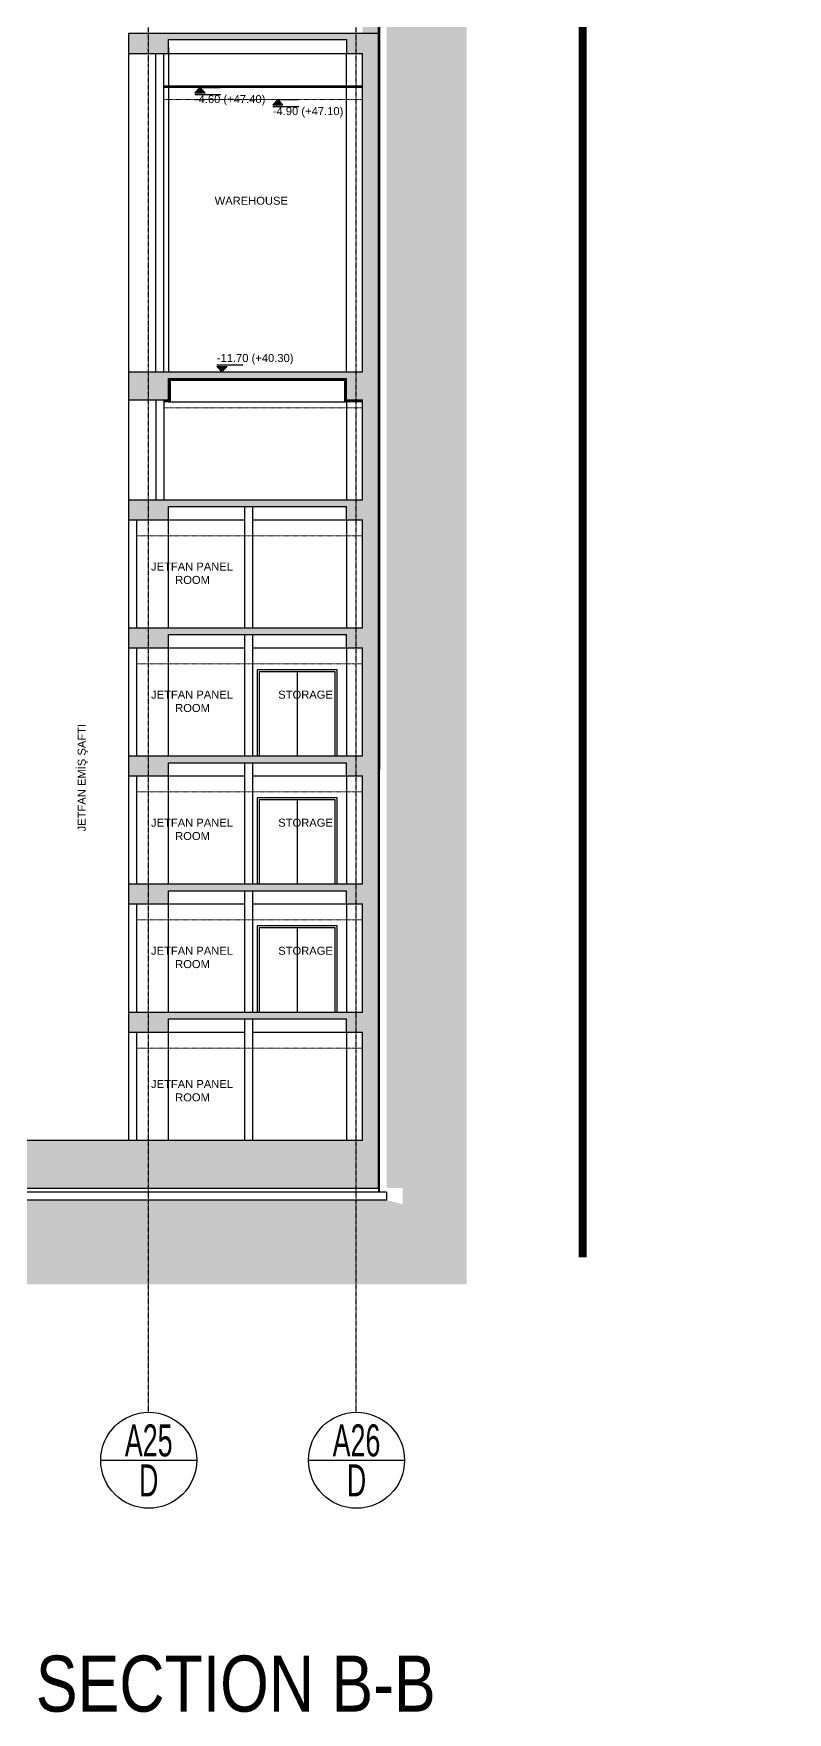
# Model space of a CAD drawing. Header units: centimetres. Extents: x -678439 to 71514, y -426864 to 8594.
# Drawn here: x 49942 to 51827, y 690 to 4885 of the extents above; entities that cross this region are included whole.
import ezdxf
from ezdxf.enums import TextEntityAlignment as Align

# ---------------------------------------------------------------- set-up
doc = ezdxf.new("R2010")
doc.units = ezdxf.units.CM
doc.header["$LTSCALE"] = 0.01
doc.header["$MEASUREMENT"] = 0
for name, pattern in [('$0$CENTER', [50.8, 31.75, -6.35, 6.35, -6.35]), ('HIDDEN', [9.525, 6.35, -3.175]), ('HIDDEN2', [0.1875, 0.125, -0.0625]), ('K5LT_AXLED', [19.5, 15, -1.5, 1.5, -1.5])]:
    doc.linetypes.add(name, pattern=pattern)
doc.layers.get('0').update_dxf_attribs({"lineweight": 0})
for name, color, linetype in [('$0$V-0_Axis', 8, '$0$CENTER'), ('AI-011', 7, 'Continuous'), ('AR-02', 152, 'Continuous'), ('AR-Water Isolation', 1, 'HIDDEN2'), ('AR-WB', 152, 'Continuous'), ('METAL', 122, 'Continuous'), ('V-0_Elevation_015', 103, 'Continuous'), ('V-0_Hatch_Concrete', 252, 'Continuous'), ('V-0_Notation_Level_500', 2, 'Continuous'), ('V-0_Text_Axis_10', 132, 'Continuous'), ('V-0_Text_Tr', 7, 'Continuous'), ('V-2_Column', 160, 'Continuous'), ('V-2_Wall', 4, 'Continuous'), ('V-3_Ceiling_Suspended', 202, 'Continuous'), ('V-7_Border', 83, 'Continuous'), ('V_DUVAR', 3, 'Continuous')]:
    doc.layers.add(name, color=color, linetype=linetype)
for name, color, linetype, lineweight in [('AG-Grobeton', 255, 'Continuous', 25), ('AG-Insulation_Heat_Rockwool', 95, 'BATTING', 13), ('AR-HIDDEN', 9, 'HIDDEN', 18)]:
    doc.layers.add(name, color=color, linetype=linetype, lineweight=lineweight)
doc.styles.add('Arial', font='arial.ttf')
doc.styles.add('VIVA_100', font='arial.ttf', dxfattribs={"height": 20})
doc.styles.add('VIVA_200', font='arial.ttf', dxfattribs={"height": 50})
doc.linetypes.add('BATTING', pattern='A,0.0001,-0.1,[134,ltypeshp.shx,S=0.1,R=0,X=-0.1,Y=0],-0.2,[134,ltypeshp.shx,S=0.1,R=180,X=0.1,Y=0],-0.1', length=0.4001)

# ---------------------------------------------------------------- blocks, each defined once
blk = doc.blocks.new('V_AKS ETIKET')
at = {"layer": 'V-0_Text_Axis_10', "ltscale": 50}
blk.add_line((-60, 60), (60, 60), dxfattribs=at)
blk.add_circle((0, 60), 60, dxfattribs=at)
at = {"layer": 'V-0_Text_Axis_10', "style": 'VIVA_200', "width": 0.6}
for tag, p in [('AKS', (0, 52.8)), ('BLOK', (0, 2.9))]:
    blk.add_attdef(tag, text='', height=40, dxfattribs=at).set_placement(p, align=Align.BOTTOM_CENTER)
blk = doc.blocks.new('*U262')
blk.add_hatch(color=256).paths.add_polyline_path([(12.8, -12.8), (-12.8, -12.8), (0, 0)])
for p, q in [((-12.8, -17.4), (52.2, -17.4)), ((0, 0), (50.4, 0))]:
    blk.add_line(p, q)
blk.add_lwpolyline([(0, 0), (-12.8, -12.8), (12.8, -12.8)], close=True)
at = {"style": 'VIVA_100'}
blk.add_attdef('%%P0.00', (-12.8, -44), '', height=20, dxfattribs=at)
blk = doc.blocks.new('*U83')
blk.add_hatch(color=256).paths.add_polyline_path([(12.8, 12.8), (-12.8, 12.8), (0, 0)])
for p, q in [((-12.8, 17.4), (52.2, 17.4)), ((0, 0), (50.4, 0))]:
    blk.add_line(p, q)
blk.add_lwpolyline([(0, 0), (-12.8, 12.8), (12.8, 12.8)], close=True)
at = {"style": 'VIVA_100'}
blk.add_attdef('%%P0.00', (-12.8, 24.3), '', height=20, dxfattribs=at)
blk = doc.blocks.new('kot-b-b')
at = {"layer": 'V-0_Notation_Level_500', "transparency": 33554687}
ref = blk.add_blockref('*U262', (21474.2, 4740), dxfattribs=at)
ref.add_attrib('%%P0.00', '-4.60 (+47.40)', (21461.4, 4701.3), dxfattribs={"layer": '0', "height": 20, "style": 'VIVA_100'})
ref = blk.add_blockref('*U262', (21668.9, 4710), dxfattribs=at)
ref.add_attrib('%%P0.00', '-4.90 (+47.10)', (21656.2, 4671.3), dxfattribs={"layer": '0', "height": 20, "style": 'VIVA_100'})
blk.add_blockref('*U83', (21529, 4030), dxfattribs=at).add_auto_attribs({'%%P0.00': '-11.70 (+40.30)'})

msp = doc.modelspace()

# ---------------------------------------------------------------- hatches: boundary and pattern name
at = {"ltscale": 0.3}
h = msp.add_hatch(dxfattribs=at)
h.set_pattern_fill('EARTH', color=16, scale=10)
h.set_pattern_definition([(3e-14, (-9498.566, -12628.464), (63.5, 63.5), [63.5, -63.5]), (3e-14, (-9498.566, -12604.65), (63.5, 63.5), [63.5, -63.5]), (3e-14, (-9498.566, -12580.84), (63.5, 63.5), [63.5, -63.5]), (90, (-9490.63, -12572.9), (-63.5, 63.5), [63.5, -63.5]), (90, (-9466.816, -12572.9), (-63.5, 63.5), [63.5, -63.5]), (90, (-9443, -12572.9), (-63.5, 63.5), [63.5, -63.5])])
h.paths.add_polyline_path([(51534.7, 5247), (50824.7, 5254.1), (50824.7, 2000), (50864.7, 2000), (50864.7, 1960), (50824.7, 1970), (41219.3, 1970), (41219.3, 1760), (51024.7, 1760), (51024.7, 5145), (51826.8, 5145), (51826.8, 5247)])
at = {"layer": 'V-0_Hatch_Concrete', "transparency": 33554534}
h = msp.add_hatch(color=256, dxfattribs=at)
h.dxf.hatch_style = 1
h.paths.add_polyline_path([(50804.7, 5313), (50269.7, 5313), (50269.7, 5360), (50209.7, 5360), (50209.7, 5263), (50269.7, 5263), (50269.7, 5295), (50492.2, 5295), (50492.2, 5263), (50542.2, 5263), (50542.2, 5295), (50724.7, 5295), (50724.7, 5263), (50764.7, 5263), (50764.7, 4885), (50804.7, 4885)])
h = msp.add_hatch(color=256, dxfattribs=at)
h.dxf.hatch_style = 1
h.paths.add_polyline_path([(50804.7, 4885), (50724.7, 4885), (50179.7, 4885), (50179.7, 4835), (50279.7, 4835), (50279.7, 4870), (50724.7, 4870), (50724.7, 4835), (50764.7, 4835), (50764.7, 4040), (50179.7, 4040), (50179.7, 3970), (50279.7, 3970), (50279.7, 4023), (50724.7, 4023), (50724.7, 3970), (50764.7, 3970), (50764.7, 3720), (50179.7, 3720), (50179.7, 3670), (50279.7, 3670), (50279.7, 3703), (50724.7, 3703), (50724.7, 3670), (50764.7, 3670), (50764.7, 3400), (50179.7, 3400), (50179.7, 3350), (50279.7, 3350), (50279.7, 3383), (50724.7, 3383), (50724.7, 3350), (50764.7, 3350), (50764.7, 3080), (50179.7, 3080), (50179.7, 3030), (50279.7, 3030), (50279.7, 3063), (50724.7, 3063), (50724.7, 3030), (50764.7, 3030), (50764.7, 2760), (50179.7, 2760), (50179.7, 2710), (50279.7, 2710), (50279.7, 2743), (50724.7, 2743), (50724.7, 2710), (50764.7, 2710), (50764.7, 2440), (50179.7, 2440), (50179.7, 2390), (50279.7, 2390), (50279.7, 2423), (50724.7, 2423), (50724.7, 2390), (50764.7, 2390), (50764.7, 2120), (41219.3, 2120), (41219.3, 2000), (50804.7, 2000)])

# ---------------------------------------------------------------- linework, layer by layer
at = {"layer": '$0$V-0_Axis'}
for p, q in [((50229.7, 1440), (50229.7, 8296.2)), ((50748.7, 1440), (50748.7, 8296.2))]:
    msp.add_line(p, q, dxfattribs=at)
at = {"layer": 'AG-Grobeton', "ltscale": 0.3}
msp.add_lwpolyline([(50804.7, 2000), (50804.7, 1990)], dxfattribs=at)
at = {"layer": 'AG-Insulation_Heat_Rockwool', "ltscale": 0.6}
msp.add_line((50807.2, 1989.7), (50807.2, 5322.8), dxfattribs=at)
msp.add_lwpolyline([(50764.7, 3967.5), (50722.2, 3967.5), (50722.2, 4020.5), (50282.2, 4020.5), (50282.2, 3967.5), (50267.7, 3967.5)], dxfattribs=at)
at = {"layer": 'AG-Insulation_Heat_Rockwool', "linetype": 'Continuous', "ltscale": 1.2}
msp.add_lwpolyline([(50764.7, 3965), (50719.7, 3965), (50719.7, 4018), (50284.7, 4018), (50284.7, 3965), (50267.7, 3965)], dxfattribs=at)
at = {"layer": 'AR-02'}
msp.add_line((50764.7, 4753.2), (50267.7, 4753.2), dxfattribs=at)
at = {"layer": 'AR-HIDDEN', "color": 1, "linetype": 'K5LT_AXLED', "transparency": 33554687}
for points in [[(50267.7, 4720), (50764.7, 4720)], [(50267.7, 3950), (50764.7, 3950)], [(50199.7, 3630), (50764.7, 3630)], [(50199.7, 3310), (50764.7, 3310)], [(50199.7, 2990), (50764.7, 2990)], [(50199.7, 2670), (50764.7, 2670)], [(50199.7, 2350), (50764.7, 2350)]]:
    msp.add_lwpolyline(points, dxfattribs=at)
at = {"layer": 'AR-Water Isolation', "ltscale": 6, "const_width": 0.3}
for points in [[(50269.8, 5385), (50269.8, 5330.7), (50274.7, 5325.8), (50802.7, 5320.5), (50804.8, 5318.4), (50804.8, 1990)], [(50804.8, 1990.2), (41219.3, 1990.2)]]:
    msp.add_lwpolyline(points, dxfattribs=at)
at = {"layer": 'AR-Water Isolation', "linetype": 'Continuous', "ltscale": 2.5}
for points in [[(50269.7, 5385), (50269.7, 5330.7), (50274.7, 5325.6), (50802.7, 5320.3), (50804.7, 5318.3), (50804.7, 1990)], [(50270, 5385), (50270, 5330.8), (50274.8, 5325.9), (50802.8, 5320.6), (50805, 5318.4), (50805, 1990)], [(50804.8, 1990.3), (41219.3, 1990.3)], [(50804.8, 1990), (41219.3, 1990)]]:
    msp.add_lwpolyline(points, dxfattribs=at)
at = {"layer": 'AR-WB', "const_width": 0.1}
msp.add_lwpolyline([(50809.6, 5325.3), (50809.7, 1990), (50810.9, 1990), (50810.8, 5325.2)], dxfattribs=at)
at = {"layer": 'METAL'}
for points in [[(50267.7, 4753.2), (50267.7, 4751.2), (50271.7, 4751.2), (50271.7, 4753.2)], [(50267.7, 4753.2), (50267.7, 4751.2), (50271.7, 4751.2), (50271.7, 4753.2)], [(50268, 4752.9), (50268, 4751.5), (50271.4, 4751.5), (50271.4, 4752.9)], [(50268, 4752.9), (50268, 4751.5), (50271.4, 4751.5), (50271.4, 4752.9)], [(50280.7, 4753.2), (50280.7, 4751.2), (50284.7, 4751.2), (50284.7, 4753.2)], [(50280.7, 4753.2), (50280.7, 4751.2), (50284.7, 4751.2), (50284.7, 4753.2)], [(50281, 4752.9), (50281, 4751.5), (50284.4, 4751.5), (50284.4, 4752.9)], [(50281, 4752.9), (50281, 4751.5), (50284.4, 4751.5), (50284.4, 4752.9)], [(50340.7, 4753.2), (50340.7, 4751.2), (50344.7, 4751.2), (50344.7, 4753.2)], [(50340.7, 4753.2), (50340.7, 4751.2), (50344.7, 4751.2), (50344.7, 4753.2)], [(50341, 4752.9), (50341, 4751.5), (50344.4, 4751.5), (50344.4, 4752.9)], [(50341, 4752.9), (50341, 4751.5), (50344.4, 4751.5), (50344.4, 4752.9)], [(50400.7, 4753.2), (50400.7, 4751.2), (50404.7, 4751.2), (50404.7, 4753.2)], [(50400.7, 4753.2), (50400.7, 4751.2), (50404.7, 4751.2), (50404.7, 4753.2)], [(50401, 4752.9), (50401, 4751.5), (50404.4, 4751.5), (50404.4, 4752.9)], [(50401, 4752.9), (50401, 4751.5), (50404.4, 4751.5), (50404.4, 4752.9)], [(50460.7, 4753.2), (50460.7, 4751.2), (50464.7, 4751.2), (50464.7, 4753.2)], [(50460.7, 4753.2), (50460.7, 4751.2), (50464.7, 4751.2), (50464.7, 4753.2)], [(50461, 4752.9), (50461, 4751.5), (50464.4, 4751.5), (50464.4, 4752.9)], [(50461, 4752.9), (50461, 4751.5), (50464.4, 4751.5), (50464.4, 4752.9)], [(50520.7, 4753.2), (50520.7, 4751.2), (50524.7, 4751.2), (50524.7, 4753.2)], [(50520.7, 4753.2), (50520.7, 4751.2), (50524.7, 4751.2), (50524.7, 4753.2)], [(50521, 4752.9), (50521, 4751.5), (50524.4, 4751.5), (50524.4, 4752.9)], [(50521, 4752.9), (50521, 4751.5), (50524.4, 4751.5), (50524.4, 4752.9)], [(50580.7, 4753.2), (50580.7, 4751.2), (50584.7, 4751.2), (50584.7, 4753.2)], [(50580.7, 4753.2), (50580.7, 4751.2), (50584.7, 4751.2), (50584.7, 4753.2)], [(50581, 4752.9), (50581, 4751.5), (50584.4, 4751.5), (50584.4, 4752.9)], [(50581, 4752.9), (50581, 4751.5), (50584.4, 4751.5), (50584.4, 4752.9)], [(50640.7, 4753.2), (50640.7, 4751.2), (50644.7, 4751.2), (50644.7, 4753.2)], [(50640.7, 4753.2), (50640.7, 4751.2), (50644.7, 4751.2), (50644.7, 4753.2)], [(50641, 4752.9), (50641, 4751.5), (50644.4, 4751.5), (50644.4, 4752.9)], [(50641, 4752.9), (50641, 4751.5), (50644.4, 4751.5), (50644.4, 4752.9)], [(50700.7, 4753.2), (50700.7, 4751.2), (50704.7, 4751.2), (50704.7, 4753.2)], [(50700.7, 4753.2), (50700.7, 4751.2), (50704.7, 4751.2), (50704.7, 4753.2)], [(50701, 4752.9), (50701, 4751.5), (50704.4, 4751.5), (50704.4, 4752.9)], [(50701, 4752.9), (50701, 4751.5), (50704.4, 4751.5), (50704.4, 4752.9)], [(50760.7, 4753.2), (50760.7, 4751.2), (50764.7, 4751.2), (50764.7, 4753.2)], [(50760.7, 4753.2), (50760.7, 4751.2), (50764.7, 4751.2), (50764.7, 4753.2)], [(50761, 4752.9), (50761, 4751.5), (50764.4, 4751.5), (50764.4, 4752.9)], [(50761, 4752.9), (50761, 4751.5), (50764.4, 4751.5), (50764.4, 4752.9)]]:
    msp.add_lwpolyline(points, close=True, dxfattribs=at)
at = {"layer": 'V-0_Elevation_015', "ltscale": 0.3}
for p, q in [((50179.7, 4835), (50179.7, 4040)), ((50279.7, 4835.4), (50724.7, 4835.4)), ((50724.7, 4040), (50724.7, 4835.4)), ((50179.7, 3970), (50179.7, 3720)), ((50179.7, 3970), (50179.7, 3720)), ((50279.7, 3965), (50724.7, 3965)), ((50724.7, 3970), (50724.7, 3720)), ((50279.7, 3670), (50469.7, 3670)), ((50279.7, 3400), (50279.7, 3670)), ((50489.7, 3670), (50724.7, 3670)), ((50724.7, 3670), (50724.7, 3400)), ((50279.7, 3350), (50469.7, 3350)), ((50279.7, 3080), (50279.7, 3350)), ((50489.7, 3350), (50724.7, 3350)), ((50724.7, 3350), (50724.7, 3080)), ((50279.7, 3030), (50469.7, 3030)), ((50279.7, 2760), (50279.7, 3030)), ((50489.7, 3030), (50724.7, 3030)), ((50724.7, 3030), (50724.7, 2760)), ((50279.7, 2710), (50469.7, 2710)), ((50279.7, 2440), (50279.7, 2710)), ((50489.7, 2710), (50724.7, 2710)), ((50724.7, 2710), (50724.7, 2440)), ((50279.7, 2390), (50469.7, 2390)), ((50279.7, 2120), (50279.7, 2390)), ((50489.7, 2390), (50724.7, 2390)), ((50724.7, 2390), (50724.7, 2120))]:
    msp.add_line(p, q, dxfattribs=at)
at = {"layer": 'V-0_Elevation_015'}
for p, q in [((50279.7, 4850), (50279.7, 4040)), ((50601.7, 3290), (50601.7, 3080)), ((50601.7, 2970), (50601.7, 2760)), ((50601.7, 2650), (50601.7, 2440))]:
    msp.add_line(p, q, dxfattribs=at)
for points in [[(50701.7, 3080), (50701.7, 3295), (50501.7, 3295), (50501.7, 3080)], [(50696.7, 3080), (50696.7, 3290), (50506.7, 3290), (50506.7, 3080)], [(50701.7, 2760), (50701.7, 2975), (50501.7, 2975), (50501.7, 2760)], [(50696.7, 2760), (50696.7, 2970), (50506.7, 2970), (50506.7, 2760)], [(50701.7, 2440), (50701.7, 2655), (50501.7, 2655), (50501.7, 2440)], [(50696.7, 2440), (50696.7, 2650), (50506.7, 2650), (50506.7, 2440)]]:
    msp.add_lwpolyline(points, dxfattribs=at)
at = {"layer": 'V-2_Column', "ltscale": 200, "transparency": 33554687}
for p, q in [((50804.7, 2000), (50804.7, 5313)), ((50764.7, 4040), (50764.7, 4835.4)), ((50179.7, 4040), (50764.7, 4040)), ((50279.7, 4023), (50724.7, 4023)), ((50724.7, 3970), (50724.7, 4023)), ((50724.7, 3970), (50764.7, 3970)), ((50764.7, 3720), (50764.7, 3970)), ((50179.7, 3720), (50764.7, 3720)), ((50279.7, 3703), (50724.7, 3703)), ((50724.7, 3670), (50724.7, 3703)), ((50724.7, 3670), (50764.7, 3670)), ((50764.7, 3400), (50764.7, 3670)), ((50179.7, 3400), (50764.7, 3400)), ((50279.7, 3383), (50724.7, 3383)), ((50724.7, 3350), (50724.7, 3383)), ((50724.7, 3350), (50764.7, 3350)), ((50764.7, 3080), (50764.7, 3350)), ((50179.7, 3080), (50764.7, 3080)), ((50279.7, 3063), (50724.7, 3063)), ((50724.7, 3030), (50724.7, 3063)), ((50724.7, 3030), (50764.7, 3030)), ((50764.7, 2760), (50764.7, 3030)), ((50179.7, 2760), (50764.7, 2760)), ((50279.7, 2743), (50724.7, 2743)), ((50724.7, 2710), (50724.7, 2743)), ((50724.7, 2710), (50764.7, 2710)), ((50764.7, 2440), (50764.7, 2710)), ((50179.7, 2440), (50764.7, 2440)), ((50279.7, 2423), (50724.7, 2423)), ((50724.7, 2390), (50724.7, 2423)), ((50724.7, 2390), (50764.7, 2390)), ((50764.7, 2120), (50764.7, 2390)), ((41219.3, 2120), (50764.7, 2120)), ((41219.3, 2000), (50804.7, 2000)), ((50824.7, 1990), (50824.7, 1970))]:
    msp.add_line(p, q, dxfattribs=at)
for points in [[(50804.7, 4885), (50724.7, 4885), (50179.7, 4885), (50179.7, 4835), (50279.7, 4835), (50279.7, 4870), (50724.7, 4870), (50724.7, 4835), (50764.7, 4835)], [(50179.7, 4040), (50179.7, 3970), (50279.7, 3970), (50279.7, 4023)], [(50179.7, 3720), (50179.7, 3670), (50279.7, 3670), (50279.7, 3703)], [(50179.7, 3400), (50179.7, 3350), (50279.7, 3350), (50279.7, 3383)], [(50179.7, 3080), (50179.7, 3030), (50279.7, 3030), (50279.7, 3063)], [(50179.7, 2760), (50179.7, 2710), (50279.7, 2710), (50279.7, 2743)], [(50179.7, 2440), (50179.7, 2390), (50279.7, 2390), (50279.7, 2423)], [(50824.7, 1990), (41219.3, 1990)], [(50824.7, 1970), (41219.3, 1970)]]:
    msp.add_lwpolyline(points, dxfattribs=at)
at = {"layer": 'V-2_Wall'}
for p, q in [((50247.7, 4040), (50247.7, 4835)), ((50267.7, 4040), (50267.7, 4835)), ((50247.7, 3970), (50247.7, 3720)), ((50267.7, 3970), (50267.7, 3720)), ((50469.7, 3703), (50469.7, 3400)), ((50489.7, 3703), (50489.7, 3400)), ((50179.7, 3670), (50179.7, 3400)), ((50199.7, 3670), (50199.7, 3400)), ((50469.7, 3383), (50469.7, 3080)), ((50489.7, 3383), (50489.7, 3080)), ((50179.7, 3350), (50179.7, 3080)), ((50199.7, 3350), (50199.7, 3080)), ((50469.7, 3063), (50469.7, 2760)), ((50489.7, 3063), (50489.7, 2760)), ((50179.7, 3030), (50179.7, 2760)), ((50199.7, 3030), (50199.7, 2760)), ((50469.7, 2743), (50469.7, 2440)), ((50489.7, 2743), (50489.7, 2440)), ((50179.7, 2710), (50179.7, 2440)), ((50199.7, 2710), (50199.7, 2440)), ((50469.7, 2423), (50469.7, 2120)), ((50489.7, 2423), (50489.7, 2120)), ((50179.7, 2390), (50179.7, 2120)), ((50199.7, 2390), (50199.7, 2120))]:
    msp.add_line(p, q, dxfattribs=at)
at = {"layer": 'V-3_Ceiling_Suspended'}
for p, q in [((50764.7, 4751.2), (50267.7, 4751.2)), ((50764.7, 4750), (50267.7, 4750))]:
    msp.add_line(p, q, dxfattribs=at)
at = {"layer": 'V-7_Border', "linetype": 'HIDDEN', "transparency": 33554687, "const_width": 20}
msp.add_lwpolyline([(51315.2, 1826.7), (51315.2, 8271.2)], dxfattribs=at)

# ---------------------------------------------------------------- block references
at = {"layer": 'V-0_Notation_Level_500'}
msp.add_blockref('kot-b-b', (28884.2, 10), dxfattribs=at)
at = {"layer": 'V_DUVAR', "transparency": 33554687, "xscale": 2, "yscale": 2, "zscale": 2}
for p, values in [((50230.3, 1200), {'BLOK': 'D', 'AKS': 'A25'}), ((50749.7, 1200), {'BLOK': 'D', 'AKS': 'A26'})]:
    msp.add_blockref('V_AKS ETIKET', p, dxfattribs=at).add_auto_attribs(values)

# ---------------------------------------------------------------- texts
at = {"layer": 'AI-011', "style": 'Arial', "width": 0.8}
msp.add_text('SECTION B-B', height=140, dxfattribs=at).set_placement((49948.1, 691.9))
at = {"layer": 'V-0_Text_Tr', "char_height": 20, "attachment_point": 1, "style": 'VIVA_100'}
for s, heights, insert, rotation in [('\\pi116.46,l80,t256.46;WAREHOUSE', [240.4], (50198.6, 4477.3), 0.009), ('\\pi105.53,l80,t245.53;JETFAN PANEL \\P\\pi165.83,t305.83;ROOM', [85], (50050.5, 3563.1), 0.009), ('\\pi105.53,l80,t245.53;JETFAN PANEL \\P\\pi165.83,t305.83;ROOM', [85], (50050.5, 3243.1), 0.009), ('\\pi140.2,l80,t280.2;STORAGE', [85], (50333.8, 3243.1), 0.009), ('\\pi74.484,l80,t214.48;JETFAN EMİŞ ŞAFTI', [85], (50052.7, 2736.9), 90.009), ('\\pi105.53,l80,t245.53;JETFAN PANEL \\P\\pi165.83,t305.83;ROOM', [85], (50050.5, 2923.1), 0.009), ('\\pi140.2,l80,t280.2;STORAGE', [85], (50333.8, 2923.1), 0.009), ('\\pi105.53,l80,t245.53;JETFAN PANEL \\P\\pi165.83,t305.83;ROOM', [85], (50050.5, 2603.1), 0.009), ('\\pi140.2,l80,t280.2;STORAGE', [85], (50333.8, 2603.1), 0.009), ('\\pi105.53,l80,t245.53;JETFAN PANEL \\P\\pi165.83,t305.83;ROOM', [85], (50050.5, 2270.1), 0.009)]:
    msp.add_mtext_dynamic_manual_height_columns(s, width=554.26, gutter_width=1000, heights=heights, dxfattribs=dict(at, insert=insert, rotation=rotation))

doc.saveas('drawing.dxf')
